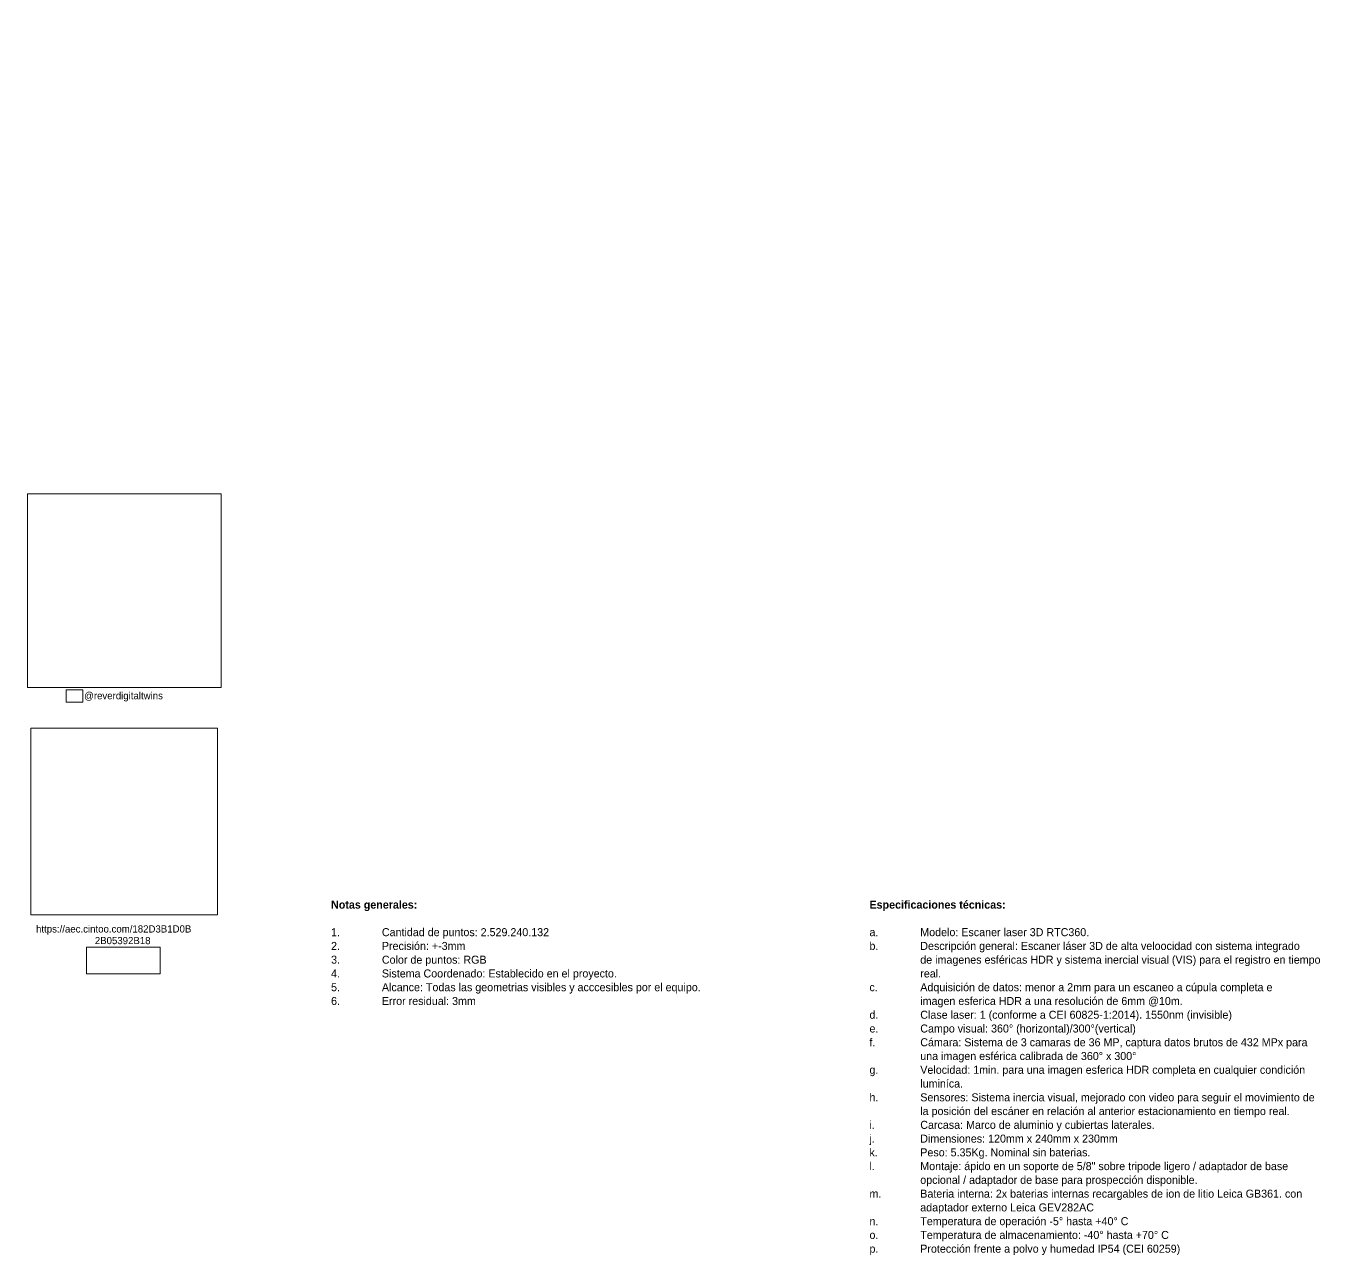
# Model space of a CAD drawing. Header units: centimetres. Extents: x -13689 to 3489, y -437 to 1921.
# Drawn here: x 1871 to 3489, y -269 to 1267 of the extents above; entities that cross this region are included whole.
import ezdxf

# ---------------------------------------------------------------- set-up
doc = ezdxf.new("R2010")
doc.units = ezdxf.units.CM
doc.linetypes.add('Dash_2_', pattern=[0.635, 0.3175, -0.3175])
for name, color, linetype, lineweight in [('A-FLOR-LEVL', 7, 'Continuous', 9), ('G-ANNO-REFR', 7, 'Dash_2_', 18), ('G-ANNO-TEXT', 7, 'Continuous', 9)]:
    doc.layers.add(name, color=color, linetype=linetype, lineweight=lineweight)
doc.styles.add('Century Gothic', font='GOTHIC.TTF', dxfattribs={"height": 20})
doc.styles.add('Century Gothic_2', font='GOTHIC.TTF', dxfattribs={"height": 9})
doc.styles.add('Century Gothic_3', font='GOTHIC.TTF', dxfattribs={"height": 10})
doc.styles.add('Century Gothic_B', font='GOTHICB.TTF', dxfattribs={"height": 10})
picture_1 = doc.add_image_def('image1.jpg', size_in_pixel=(275, 100))
picture_2 = doc.add_image_def('image2.png', size_in_pixel=(160, 160))
picture_3 = doc.add_image_def('image3.jpeg', size_in_pixel=(2000, 2000))
picture_4 = doc.add_image_def('image4.jpg', size_in_pixel=(434, 317))

msp = doc.modelspace()

# ---------------------------------------------------------------- texts
at = {"layer": 'A-FLOR-LEVL', "color": 9, "true_color": 0xb7b7b7, "insert": (1660.844, 1261.973), "char_height": 20, "width": 224.4725, "attachment_point": 1, "style": 'Century Gothic', "bg_fill": 3, "box_fill_scale": 1.25, "bg_fill_color": 256, "bg_fill_true_color": 13158600, "bg_fill_transparency": 0}
msp.add_mtext('NTECHUMBRE', dxfattribs=at)
at = {"layer": 'G-ANNO-TEXT', "attachment_point": 1}
for s, insert, char_height, width, style in [('@reverdigitaltwins', (1944.15, 434.51), 9, 128.67084, 'Century Gothic_2'), ('Notas generales:', (2252.77, 173.852), 10, 141.49784, 'Century Gothic_B'), ('Especificaciones técnicas:', (2925.506, 173.852), 10, 222.86912, 'Century Gothic_B'), ('https://aec.cintoo.com/182D3B1D0B', (1884.145, 143.015), 9, 262.55266, 'Century Gothic_2'), ('1.', (2252.77, 139.456), 10, 76.96958, 'Century Gothic_3'), ('Cantidad de puntos: 2.529.240.132', (2316.27, 139.456), 10, 287.40497, 'Century Gothic_3'), ('a.', (2925.506, 139.456), 10, 76.96958, 'Century Gothic_3'), ('Modelo: Escaner laser 3D RTC360.', (2989.006, 139.456), 10, 280.59062, 'Century Gothic_3'), ('2B05392B18', (1957.567, 128.463), 9, 84.17719, 'Century Gothic_2'), ('2.', (2252.77, 122.259), 10, 76.96958, 'Century Gothic_3'), ('Precisión: +-3mm', (2316.27, 122.259), 10, 141.097, 'Century Gothic_3'), ('b.', (2925.506, 122.259), 10, 76.96958, 'Century Gothic_3'), ('Descripción general: Escaner láser 3D de alta veloocidad con sistema integrado ', (2989.006, 122.259), 10, 677.82678, 'Century Gothic_3'), ('3.', (2252.77, 105.061), 10, 76.96958, 'Century Gothic_3'), ('Color de puntos: RGB', (2316.27, 105.061), 10, 178.37547, 'Century Gothic_3'), ('de imagenes esféricas HDR y sistema inercial visual (VIS) para el registro en tiempo ', (2989.006, 105.061), 10, 693.45969, 'Century Gothic_3'), ('4.', (2252.77, 87.863), 10, 76.96958, 'Century Gothic_3'), ('Sistema Coordenado: Establecido en el proyecto.', (2316.27, 87.863), 10, 416.47666, 'Century Gothic_3'), ('real.', (2989.006, 87.863), 10, 36.07594, 'Century Gothic_3'), ('5.', (2252.77, 70.665), 10, 76.96958, 'Century Gothic_3'), ('Alcance: Todas las geometrias visibles y acccesibles por el equipo.', (2316.27, 70.665), 10, 557.9745, 'Century Gothic_3'), ('c.', (2925.506, 70.665), 10, 76.96958, 'Century Gothic_3'), ('Adquisición de datos: menor a 2mm para un escaneo a cúpula completa e ', (2989.006, 70.665), 10, 640.14747, 'Century Gothic_3'), ('6.', (2252.77, 53.467), 10, 76.96958, 'Century Gothic_3'), ('Error residual: 3mm', (2316.27, 53.467), 10, 156.72991, 'Century Gothic_3'), ('imagen esferica HDR a una resolución de 6mm @10m.', (2989.006, 53.467), 10, 454.15597, 'Century Gothic_3'), ('d.', (2925.506, 36.269), 10, 76.96958, 'Century Gothic_3'), ('Clase laser: 1 (conforme a CEI 60825-1:2014). 1550nm (invisible)', (2989.006, 36.269), 10, 525.907, 'Century Gothic_3'), ('e.', (2925.506, 19.071), 10, 76.96958, 'Century Gothic_3'), ('Campo visual: 360° (horizontal)/300°(vertical)', (2989.006, 19.071), 10, 376.79312, 'Century Gothic_3'), ('f.', (2925.506, 1.873), 10, 76.96958, 'Century Gothic_3'), ('Cámara: Sistema de 3 camaras de 36 MP, captura datos brutos de 432 MPx para ', (2989.006, 1.873), 10, 682.63691, 'Century Gothic_3'), ('una imagen esférica calibrada de 360° x 300°', (2989.006, -15.325), 10, 382.00409, 'Century Gothic_3'), ('Velocidad: 1min. para una imagen esferica HDR completa en cualquier condición ', (2989.006, -32.523), 10, 695.86475, 'Century Gothic_3'), ('g.', (2925.506, -32.523), 10, 76.96958, 'Century Gothic_3'), ('luminíca.', (2989.006, -49.721), 10, 75.35863, 'Century Gothic_3'), ('h.', (2925.506, -66.919), 10, 76.96958, 'Century Gothic_3'), ('Sensores: Sistema inercia visual, mejorado con video para seguir el movimiento de ', (2989.006, -66.919), 10, 695.06306, 'Century Gothic_3'), ('la posición del escáner en relación al anterior estacionamiento en tiempo real. ', (2989.006, -84.116), 10, 665.40062, 'Century Gothic_3'), ('i.', (2925.506, -101.314), 10, 76.96958, 'Century Gothic_3'), ('Carcasa: Marco de aluminio y cubiertas laterales.', (2989.006, -101.314), 10, 416.47666, 'Century Gothic_3'), ('j.', (2925.506, -118.512), 10, 76.96958, 'Century Gothic_3'), ('Dimensiones: 120mm x 240mm x 230mm ', (2989.006, -118.512), 10, 339.9155, 'Century Gothic_3'), ('k.', (2925.506, -135.71), 10, 76.96958, 'Century Gothic_3'), ('Peso: 5.35Kg. Nominal sin baterias.', (2989.006, -135.71), 10, 284.59906, 'Century Gothic_3'), ('l.', (2925.506, -152.908), 10, 76.96958, 'Century Gothic_3'), ('Montaje: ápido en un soporte de 5/8" sobre tripode ligero / adaptador de base ', (2989.006, -152.908), 10, 668.20653, 'Century Gothic_3'), ('opcional / adaptador de base para prospección disponible.', (2989.006, -170.106), 10, 507.06734, 'Century Gothic_3'), ('m.', (2925.506, -187.304), 10, 76.96958, 'Century Gothic_3'), ('Bateria interna: 2x baterias internas recargables de ion de litio Leica GB361. con ', (2989.006, -187.304), 10, 670.61159, 'Century Gothic_3'), ('adaptador externo Leica GEV282AC', (2989.006, -204.502), 10, 305.44294, 'Century Gothic_3'), ('n.', (2925.506, -221.7), 10, 76.96958, 'Century Gothic_3'), ('Temperatura de operación -5° hasta +40° C', (2989.006, -221.7), 10, 365.16866, 'Century Gothic_3'), ('o.', (2925.506, -238.898), 10, 76.96958, 'Century Gothic_3'), ('Temperatura de almacenamiento: -40° hasta +70° C', (2989.006, -238.898), 10, 438.12222, 'Century Gothic_3'), ('p.', (2925.506, -256.096), 10, 76.96958, 'Century Gothic_3'), ('Protección frente a polvo y humedad IP54 (CEI 60259)', (2989.006, -256.096), 10, 452.95344, 'Century Gothic_3')]:
    msp.add_mtext(s, dxfattribs=dict(at, insert=insert, char_height=char_height, width=width, style=style))

# ---------------------------------------------------------------- pictures from other files: only their frames are drawn
at = {"layer": 'G-ANNO-REFR'}
image = msp.add_image(picture_3, insert=(1873.431, 440.053), size_in_units=(242.019, 242.019), dxfattribs=at)
image.dxf.flags = 7
image = msp.add_image(picture_4, insert=(1921.659, 421.794), size_in_units=(20.95, 15.302), dxfattribs=at)
image.dxf.flags = 7
image = msp.add_image(picture_2, insert=(1877.431, 155.93), size_in_units=(233.6, 233.6), dxfattribs=at)
image.dxf.flags = 7
image = msp.add_image(picture_1, insert=(1947.244, 82.363), size_in_units=(91.791, 33.379), dxfattribs=at)
image.dxf.flags = 7

doc.saveas('drawing.dxf')
